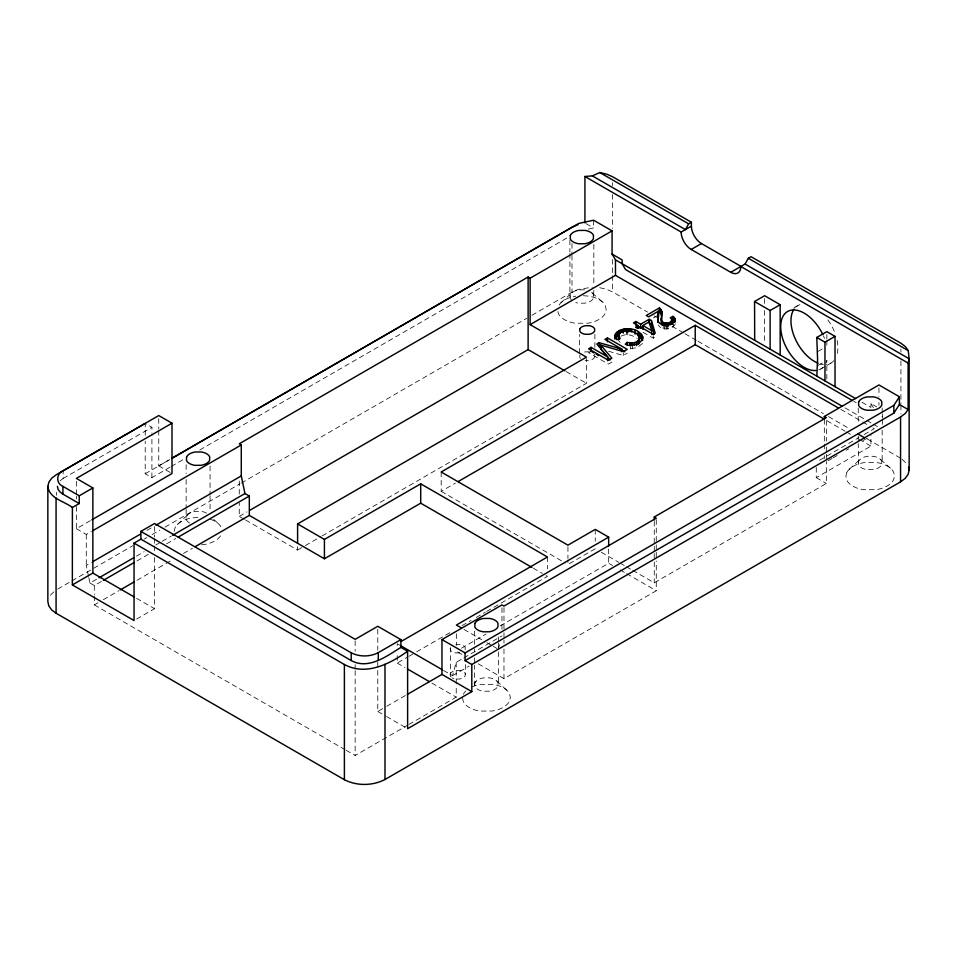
<?xml version="1.0" encoding="UTF-8"?>
<svg xmlns="http://www.w3.org/2000/svg" width="957" height="957" viewBox="0 0 957 957"><rect width="100%" height="100%" fill="white"/><g stroke="black" fill="none" stroke-linecap="round" stroke-linejoin="round"><path stroke-width="0.72" stroke-dasharray="4.79 3.59" d="M60.076 480.797L63.15 478.488L63.15 470.748M170.011 467.172L151.9 477.627L145.201 473.763L145.213 441.201M145.225 435.279L145.225 423.437L151.924 427.289L151.924 433.21M151.9 477.627L151.924 434.693M244.334 519.304L239.262 516.373L239.262 503.047M239.262 494.159L239.262 477.866M245.602 520.034L297.603 550.06L297.603 543.277M501.97 607.827L501.97 632.912M579.571 353.277L579.571 334.4M322.102 535.908L586.45 383.29L586.45 358.612M594.883 347.379L594.883 334.316M826.848 379.092L826.848 360.346A33.196 19.164 60 0 1 825.233 364.39M174.174 531.374L175.035 527.785A24.511 14.152 0 0 1 192.118 517.928L198.314 517.426M189.558 523.012A11.675 6.735 0 0 1 186.507 519.938L186.567 516.361A12.262 7.082 0 0 1 195.108 511.433L201.293 511.397A11.675 6.735 0 0 1 206.628 513.155M451.094 677.018A7.477 4.318 0 0 1 450.352 675.953L450.388 647.53M450.113 674.805L450.388 673.668A7.847 4.534 0 0 1 455.855 670.51L459.815 670.486A7.477 4.318 0 0 1 465.174 673.584L465.138 675.869A7.847 4.534 0 0 1 459.683 679.027L455.711 679.051M465.138 649.743L465.174 647.458A7.477 4.318 0 0 0 459.815 644.36L455.855 644.384M474.469 684.602L474.899 682.819A12.262 7.082 0 0 1 483.441 677.891L489.625 677.855A11.675 6.735 0 0 1 498.011 682.688L497.951 686.265A12.262 7.082 0 0 1 489.422 691.193L483.225 691.229A11.675 6.735 0 0 1 474.839 686.384L474.469 665.294M571.449 300.02A11.675 6.735 0 0 1 570.276 298.357L570.336 294.78A12.262 7.082 0 0 1 578.877 289.863L585.062 289.827M593.83 290.509L593.388 298.237A12.262 7.082 0 0 1 584.859 303.166L578.662 303.202A11.675 6.735 0 0 1 575.791 302.52M579.846 355.035L579.81 357.32A7.477 4.318 0 0 0 580.552 358.385M594.883 356.1L594.596 357.236A7.847 4.534 0 0 1 589.141 360.394L585.17 360.418M858.238 463.044L858.668 461.25A12.262 7.082 0 0 1 867.209 456.322L873.394 456.298A11.675 6.735 0 0 1 881.78 461.13L881.72 464.707A12.262 7.082 0 0 1 873.191 469.636L866.994 469.672A11.675 6.735 0 0 1 858.608 464.827L858.238 443.725M443.534 670.45L452.541 675.654L456.226 662.292L462.578 658.631M498.286 649.253L499.757 643.905M675.355 323.825C672.711 329.926 661.586 331.086 658.284 324.973M642.458 343.431L637.338 347.654L628.821 348.838M50.362 595.254L54.142 591.522M177.488 524.448L187.787 514.687M474.062 683.095L476.119 681.145M560.922 302.771L571.556 293.117M849.254 469.241L859.888 459.575M63.15 478.488L151.924 427.289M158.754 430.351L158.766 465.88L170.394 459.169M145.201 473.763L169.772 459.575M171.303 466.43L184.234 458.965M199.75 449.993L568.35 237.145M76.381 506.528L76.381 528.731L90.592 520.524M76.381 528.731L86.274 534.449L91.441 531.458M88.534 576.258L86.274 565.42L91.441 562.429M146.983 530.357L152.151 527.379M57.743 589.045L70.662 581.593M71.954 580.839L132.688 545.777M144.316 539.066L146.899 537.571M152.067 534.592L159.819 530.118M164.987 527.128L239.932 483.859M241.224 483.118L526.769 318.262M531.936 315.272L571.987 292.148L577.98 289.481L592.371 287.184M88.822 577.609L89.958 583.028L97.71 578.554M136.456 556.184L144.208 551.711M155.835 545L161.003 542.009M162.295 541.267L171.339 536.04M89.958 583.028L94.312 585.54L102.064 581.066M136.947 560.934L148.574 554.223M166.65 543.779L175.693 538.564M239.262 516.373L247.002 511.911M94.312 595.972L94.312 604.908L98.188 602.659M103.356 599.68L118.859 590.732M136.947 580.289L171.817 560.156M183.445 553.445L192.489 548.217M591.091 351.231L588.567 352.69L608.353 364.103L611.87 362.081M653.464 317.915L657.1 315.822M136.612 619.047L154.544 608.7L154.544 554.904M608.604 351.255L623.282 355.49L627.218 353.217M642.984 332.27L653.236 338.192L655.222 337.043M297.603 550.06L304.051 546.339M305.343 545.586L320.81 536.662M441.189 471.992L441.189 491.348L455.376 483.165M793.987 307.795L797.827 305.582M818.056 351.398L823.08 348.492M818.056 365.418L823.08 362.524M820.783 368.983L825.903 366.017M827.183 365.287L831.023 363.062M397.227 655.629L397.227 663.069L407.586 657.088M408.878 656.346L415.35 652.602M416.654 651.861L451.608 631.668M461.968 625.687L471.035 620.459M476.215 617.468L485.283 612.229M486.575 611.487L547.44 576.341L543.564 574.104M595.242 548.744L567.932 564.522L567.932 560.048M461.537 648.2L486.048 634.048M500.248 625.854L608.652 563.266L612.516 565.491M463.858 657.902L501.97 635.891M377.776 662.148L377.776 711.47L385.48 707.02M386.76 706.278L406.019 695.165M819.623 460.233L859.015 437.493M864.099 434.562L874.267 428.688L870.403 426.463M452.541 675.654L469.062 666.12M828.188 460.712L832.064 458.475M833.344 457.733L837.219 455.496M846.251 450.292L848.823 448.797M863.011 440.603L868.178 437.624M816.273 467.495L816.273 477.663L870.918 446.106L870.918 434.502M346.111 750.276L355.155 755.492L407.61 725.215M408.89 724.473L456.226 697.139L456.226 685.523M632.721 570.384L654.253 582.813L826.334 483.464L826.334 461.525M478.249 663.811L503.98 678.669L656.263 590.756L656.263 561.125M620.902 336.218C626.141 333.287 632.649 335.022 637.195 338.443M588.196 229.13L593.615 227.957L593.615 220.218M668.62 326.792L664.804 326.863M201.592 544.748L204.08 544.557A24.511 14.152 0 0 0 221.151 534.7M459.683 652.901L455.711 652.913A7.477 4.318 0 0 1 450.352 649.815L450.113 648.679M626.608 332.677L628.306 332.701M583.339 295.725L588.376 296.084A23.722 13.697 0 0 1 605.398 305.917L606.176 309.542L605.291 313.178A24.906 14.379 0 0 1 587.945 323.191L575.36 323.263A23.722 13.697 0 0 1 558.326 313.429L557.56 309.805M589.273 351.853L585.313 351.877A7.847 4.534 0 0 0 583.459 352.332M599.788 287.71L606.69 289.337L612.6 291.933L647.506 312.09M586.174 223.663L593.615 227.957M861.934 402.227L870.906 407.407L870.906 403.531L876.648 406.857M853.692 401.27L856.276 402.753M844.971 407.849L865.607 419.764M866.886 420.506L872.054 423.484M873.334 424.226L878.49 427.205M840.784 409.357L861.384 421.259M862.676 422.001L869.112 425.709M653.966 315.822L656.55 317.317M672.065 326.277L683.705 332.988M684.997 333.742L696.636 340.453M697.928 341.206L823.343 413.615M828.523 416.594L849.206 428.545M867.305 438.988L900.932 458.403M826.992 420.757L845.079 431.2M846.371 431.942L851.539 434.921M859.29 439.395L870.918 446.106M816.273 477.663L826.334 483.464M566.161 371.579L586.45 383.29M601.331 552.273L618.784 562.345M620.052 563.075L625.112 565.994M626.38 566.723L631.453 569.654M620.232 569.953L625.376 572.92M626.668 573.662L656.263 590.756M441.189 491.348L565.336 563.027M533.216 568.135L542.272 573.363M463.989 629.455L481.766 639.719M486.85 642.649L491.934 645.58M493.202 646.31L497.006 648.511M158.766 465.88L172.009 473.524M457.661 651.932L462.805 654.899M399.799 645.197L397.227 643.714L397.227 646.693M397.227 663.069L404.919 667.519M431.858 683.071L456.226 697.139M377.776 711.47L385.24 715.776M386.484 716.494L405.134 727.26M136.552 598.316L154.544 608.7M94.312 604.908L344.819 749.534M902.056 459.252L906.841 463.798M880.607 459.468L891.362 469.014M592.275 293.009L603.03 302.544M496.839 681.037L507.258 690.691M213.71 519.4L218.926 524.233M620.136 342.474L618.736 340.752M870.906 403.531L873.633 408.149M593.83 296.455L593.448 294.66A11.675 6.735 0 0 0 590.397 291.586M462.506 697.832L463.26 701.409A23.351 13.482 0 0 0 480.019 711.087L492.412 711.015A24.511 14.152 0 0 0 509.483 701.158L510.356 697.581L509.591 694.016A23.351 13.482 0 0 0 492.831 684.339L480.45 684.399A24.511 14.152 0 0 0 470.808 687.413M158.754 418.52L158.754 428.88M900.92 349.138L900.92 352.092M900.92 360.945L900.932 403.77M900.932 405.242L900.932 414.106M882.366 413.95L882.366 418.173M882.366 419.585L882.366 425.219M882.163 407.945L882.163 416.857M882.163 430.231L882.163 462.913M878.945 387.86L878.945 396.569M878.945 402.371L878.945 405.278M858.238 408.077L858.238 422.934M858.238 436.296L858.238 442.242M826.848 334.579L826.848 338.981M826.848 340.441L826.848 346.314M826.334 420.578L826.334 441.057M826.334 446.907L826.334 452.757M826.334 454.216L826.334 460.066M824.324 419.393L824.324 442.624M824.324 444.072L824.324 449.886M824.324 455.688L824.324 458.594M764.619 298.68L764.619 304.601M764.619 310.523L764.619 343.085M673.572 323.861L673.572 326.445M667.83 326.253L667.83 328.837M666.239 326.373L666.239 328.957M664.684 326.313L664.684 328.885M663.225 326.074L663.225 328.658M656.263 519.651L656.263 543.349M656.263 544.832L656.263 550.754M656.263 552.237L656.263 559.642M654.253 521.386L654.253 544.796M654.253 546.256L654.253 552.105M654.253 553.565L654.253 582.813M653.236 335.608L653.236 338.192M632.35 346.314L632.35 348.898M630.579 346.374L630.579 348.958M627.708 332.139L627.708 334.723M626.44 332.127L626.44 334.699M623.282 352.906L623.282 355.49M612.6 182.667L612.6 185.622M612.6 194.474L612.6 228.436M612.6 259.455L612.6 274.216M612.6 275.688L612.6 291.933M608.652 549.043L608.652 563.266M595.242 529.388L595.242 541.303M593.83 244.454L593.83 284.564M571.987 243.509L571.987 253.832M571.987 255.304L571.987 292.148M569.905 240.123L569.905 252.002M569.905 253.497L569.905 296.574M567.932 546.65L567.932 558.565M547.44 556.986L547.44 568.901M503.98 607.563L503.98 631.261M503.98 632.744L503.98 638.678M503.98 640.149L503.98 643.116M503.98 649.037L503.98 678.669M498.394 636.943L498.394 641.393M498.394 642.889L498.394 650.317M498.394 651.801L498.394 684.482M474.469 631.13L474.469 647.47M474.469 648.954L474.469 651.92M474.469 657.866L474.469 663.811M465.425 664.565L465.425 674.733M456.369 633.761L456.369 645.377M456.226 662.292L456.226 684.076M377.776 629.275L377.776 650.198M355.155 640.831L355.155 651.25M355.155 664.66L355.155 669.122M355.155 670.618L355.155 755.492M210.061 466.023L210.061 494.255M210.061 495.738L210.061 512.079M186.137 464.659L186.137 473.571M186.137 479.517L186.137 507.748M186.137 509.232L186.137 518.144M154.544 526.506L154.544 536.973M154.544 538.468L154.544 544.437M154.544 545.933L154.544 553.409M94.312 585.54L94.312 594.476M86.274 534.449L86.274 565.42M76.381 481.359L76.381 494.685M76.381 496.169L76.381 499.123M56.439 492.341L56.439 495.295M822.805 367.488A33.196 19.164 60 0 1 818.474 369.988M823.415 335.787A33.196 19.164 60 0 1 824.515 338.407M833.942 360.633A33.196 19.164 60 0 1 826.166 364.569M823.415 364.545A33.196 19.164 60 0 1 820.508 364.007M795.805 307.077A33.196 19.164 60 0 1 802.696 304.075M827.889 319.889A33.196 19.164 60 0 1 834.755 332.51M837.1 340.393A33.196 19.164 60 0 1 837.1 354.425M559.103 304.996A24.906 14.379 0 0 1 575.791 296.156M210.241 519.22A23.351 13.482 0 0 1 221.258 527.546M463.379 694.256A24.511 14.152 0 0 1 465.82 690.918M593.89 353.887A7.477 4.318 0 0 1 594.632 354.951M453.881 678.621A7.477 4.318 0 0 1 452.302 677.927M846.778 472.638L845.892 476.275L846.658 479.9A23.722 13.697 0 0 0 863.692 489.733L876.277 489.661A24.906 14.379 0 0 0 893.623 479.648L894.508 476.012L893.73 472.387A23.722 13.697 0 0 0 876.708 462.554L864.123 462.614A24.906 14.379 0 0 0 846.778 472.638"/><path stroke-width="1.44" d="M171.997 423.197L76.381 478.404L92.877 487.926L79.24 495.798L79.228 503.549L62.899 494.123L62.911 486.371C55.805 483.429 56.164 473.583 63.15 470.748L158.742 415.553L171.997 423.197L172.009 473.524L91.884 519.783M140.882 539.174L351.219 660.557C368.612 670.044 386.7 656.143 400.899 647.399L400.899 639.623L377.776 626.285L355.155 639.336L154.544 523.515L140.882 531.398L140.882 539.174L134.052 543.109L134.052 620.531L72.361 584.918L72.397 507.485L79.228 503.549M72.361 584.918L92.853 573.087L92.877 487.926M195.072 546.734L249.322 515.404L249.322 496.049L244.968 493.537L241.284 475.916L241.284 444.945L239.262 443.785L528.12 277.016L530.13 278.188L612.073 230.876L612.073 254.095L615.483 259.873L855.534 398.531M351.219 660.557L351.219 652.794L140.882 531.398M378.278 660.414L378.278 652.65L400.899 639.623M249.586 510.416L528.12 349.604L528.12 277.016M770.11 349.221L770.11 310.499L780.17 304.697L764.619 295.713L754.559 301.527L754.69 340.309M824.97 380.886L824.97 342.175L835.03 336.362L835.03 386.688M639.408 337.366C639.36 342.881 631.429 343.946 627.254 342.355L625.28 344.197C632.242 348.468 649.636 340.393 639.527 332.713C633.785 325.739 609.776 328.119 616.858 339.723L620.136 338.599C614.047 328.335 637.374 328.825 639.408 337.366L639.384 342.726L638.606 339.795M658.021 322.413L658.308 311.252L648.607 316.851L646.274 315.499L659.349 307.951L661.777 311.539L661.431 323.909L661.598 315.092M658.009 321.971L658.595 312.604M658.009 318.095C656.024 329.734 681.743 325.069 673.022 316.384L670.271 317.676C677.089 323.155 659.217 326.205 661.263 318.023M584.93 222.945L584.93 176.483L681.157 232.037A14.223 8.218 60 0 0 691.205 249.466L730.777 272.302L745.072 264.048L748.326 258.294L751.078 256.715L900.92 343.228L905.43 346.637L908.241 350.621L909.15 358.779L909.15 470.078L908.109 474.373L905.178 478.38L900.561 481.838L384.989 779.5C372.536 785.936 356.889 786.128 344.388 779.716L56.08 613.234L51.57 609.824L48.771 605.841L47.85 601.558L47.85 486.383L48.891 482.089L51.822 478.081L56.439 474.624L145.225 423.437M400.899 647.399L407.61 651.215L407.622 728.696L471.801 691.636L471.801 664.505L900.561 417.001L905.178 413.544L908.109 409.524L908.109 363.074L909.15 358.779L745.072 264.048M618.689 338.323L618.449 339.914L618.437 331.182M618.437 335.058L614.908 339.053L614.908 335.177M741.017 266.393L701.457 243.545A14.223 8.218 60 0 1 691.397 226.127L691.397 222.251L688.645 223.842L685.391 229.596L592.371 175.885L584.93 176.483M471.801 691.636L441.967 674.41L441.967 639.563L465.102 652.913L893.85 405.385L899.413 396.772L878.945 384.953L824.324 416.486L824.324 419.393M471.801 664.505L465.102 660.641L893.85 413.125L899.413 404.512L899.413 396.772M171.686 458.415L578.698 223.436L593.615 220.218L612.073 230.876M172.356 458.08L571.987 227.299L577.98 224.632M92.733 530.716L241.284 444.945M92.733 561.687L140.523 534.09M156.027 525.142L241.284 475.916M681.157 232.037L691.397 226.127M530.13 278.188L530.13 324.638L615.483 275.353L842.399 406.366M99.002 577.813L133.872 557.668M172.631 535.298L244.968 493.537M103.356 580.325L134.363 562.429M178.277 537.068L249.322 496.049M691.205 249.466L701.457 243.545M120.151 589.99L134.363 581.784M607.647 360.789L607.647 356.913L591.091 347.355L588.567 348.815L608.353 360.239L611.87 358.205L600.721 345.082L600.721 348.958L610.064 359.94M621.763 351.674L621.763 349.102L599.202 342.678L596.845 344.042L607.647 356.913M600.721 345.082L623.282 351.614L627.218 349.341L607.444 337.917L604.92 339.376L621.763 349.102M638.187 325.631L635.52 327.174L637.745 328.466L640.412 326.923L653.236 334.316L655.222 333.18L651.43 320.571L649.205 319.279L640.616 324.232L635.891 321.504L633.462 322.904L638.187 325.631L638.187 328.215M297.603 543.277L297.603 523.922L586.45 357.152L530.13 324.638M642.853 329.387L642.853 325.524L649.037 321.947L651.765 330.667L651.765 334.543M638.247 326.744L640.616 328.107L643.068 326.696M297.603 523.922L324.423 539.413L420.709 483.823L547.44 556.986L401.115 641.477M838.2 407.873L695.225 325.332L441.189 471.992L567.932 545.167L595.242 529.388L608.652 537.14L608.652 546.064M249.322 515.404L324.423 558.768L420.709 503.179L531.925 567.381M457.96 481.67L695.225 344.687L824.408 419.262M816.799 376.173L817.589 359.593L816.788 337.45L826.848 331.648L835.03 336.362M134.052 543.109L344.388 664.493C365.753 676.24 389.966 664.002 407.61 651.215M608.652 537.14L456.369 625.053L461.453 627.983M441.967 639.563L501.97 604.92L503.98 606.08L656.263 518.168L654.253 517.007L654.253 519.926M654.253 517.007L826.334 417.647L824.324 416.486M407.299 694.423L441.967 674.41M671.192 321.121L673.022 320.248L674.876 322.031L674.876 318.155M592.371 175.885L599.788 172.535L606.69 174.162L612.6 176.758L691.397 222.251M378.278 652.65C369.976 656.933 359.545 657.064 351.219 652.794M602.025 347.355L599.202 346.554L599.202 342.678M599.788 172.535L688.645 223.842M748.326 258.294L908.241 350.621M908.109 363.074L740.826 266.501A14.223 8.218 60 0 1 730.777 272.302M754.559 301.527L770.11 310.499M816.788 337.45L824.97 342.175M899.413 404.512L908.109 409.524M612.073 254.095L622.134 259.909L622.134 263.773L625.543 269.551L852.4 400.528M857.663 433.844L864.362 437.72M654.373 334.244L651.43 324.435L649.205 323.155L649.205 319.279M642.853 325.524L651.765 330.667M617.337 347.499L624.754 351.781M593.639 352.702L591.091 351.231L591.091 347.355M596.187 354.174L598.735 355.645M528.12 349.604L564.893 370.838M401.079 645.939L442.254 669.709M407.491 669.003L429.298 681.587M62.911 486.371L79.24 495.798M47.85 486.383C49.25 498.561 64.239 501.193 72.397 507.485M92.853 573.087L133.98 596.833M642.745 340.477L638.116 335.68L638.116 331.804M661.777 315.403L659.349 311.826L659.349 307.951M62.899 494.123L59.896 491.85L58.03 489.194L57.42 486.335M671.658 322.665L672.125 323.849L672.125 319.973M658.595 316.468L658.308 311.252M908.54 467.219L909.15 470.078M900.561 417.001L900.561 481.838M893.85 405.385L893.85 413.125M780.17 304.697L780.17 355.023M695.225 325.332L695.225 344.687M675.283 319.052L675.283 321.636M674.123 317.269L674.123 321.133M673.022 316.384L673.022 320.248M672.005 319.375L672.017 324.435M671.658 318.789L671.682 323.717M670.367 322.198L670.367 324.782M668.62 322.928L668.62 325.512M666.682 323.179L666.682 325.763M664.804 322.988L664.804 325.571M663.225 322.377L663.225 324.949M662.088 321.385L662.088 325.26M661.777 311.539L661.777 314.111M661.431 310.235L661.431 314.099M660.749 309.087L660.749 312.963M660.151 308.489L660.151 312.353M658.284 315.654L658.284 319.53M651.43 320.571L651.43 324.435M642.745 336.601L642.745 339.185M642.326 335.596L642.326 339.472M641.633 334.603L641.633 338.479M640.616 324.232L640.616 328.107M640.712 333.646L640.712 337.522M639.527 332.713L639.527 336.589M639.049 339.603L638.486 344.197L638.486 340.321M636.668 341.685L636.668 345.561M635.891 321.504L635.891 325.368M635.113 330.368L635.113 334.244M634.611 342.594L634.611 345.178M632.386 343.025L632.386 345.609M631.764 329.352L631.764 331.923M631.213 343.049L631.213 345.633M630.017 329.017L630.017 331.601M629.957 342.953L629.957 345.537M628.306 328.837L628.306 331.409M627.254 342.355L627.254 344.939M626.608 328.801L626.608 331.385M624.945 328.933L624.945 331.517M623.294 329.22L623.294 333.096M621.667 329.698L621.667 332.282M620.04 330.344L620.04 332.928M618.689 334.448L618.736 339.46M617.062 332.103L617.062 335.967M616.009 333.072L616.009 336.948M615.483 259.873L615.483 275.353M615.291 334.101L615.291 337.965M607.444 337.917L607.444 341.793M465.102 652.913L465.102 660.641M420.709 483.823L420.709 503.179M384.989 664.29L384.989 779.5M344.388 664.493L344.388 779.716M324.423 539.413L324.423 558.768M56.068 498.059L56.08 613.234M815.926 370.491A33.196 19.164 60 0 1 784.381 343.372A33.196 19.164 60 0 1 790.709 310.259A33.196 19.164 60 0 1 822.805 334.483M818.103 363.205A33.196 19.164 60 0 1 795.088 338.503A33.196 19.164 60 0 1 794.107 309.039M186.567 456.932L186.507 460.508A11.675 6.735 0 0 0 194.893 465.341L201.09 465.305A12.262 7.082 0 0 0 209.619 460.377L209.679 456.812A11.675 6.735 0 0 0 201.293 451.967L195.108 452.003A12.262 7.082 0 0 0 186.567 456.932M474.899 623.39L474.839 626.967A11.675 6.735 0 0 0 483.225 631.811L489.422 631.776A12.262 7.082 0 0 0 497.951 626.847L498.011 623.27A11.675 6.735 0 0 0 489.625 618.437L483.441 618.461A12.262 7.082 0 0 0 474.899 623.39M570.336 235.362L570.276 238.939A11.675 6.735 0 0 0 578.662 243.772L584.859 243.736A12.262 7.082 0 0 0 593.388 238.819L593.448 235.243A11.675 6.735 0 0 0 585.062 230.398L578.877 230.434A12.262 7.082 0 0 0 570.336 235.362M579.846 328.897L579.81 331.182A7.477 4.318 0 0 0 585.17 334.28L589.141 334.268A7.847 4.534 0 0 0 594.596 331.11L594.632 328.825A7.477 4.318 0 0 0 589.273 325.727L585.313 325.739A7.847 4.534 0 0 0 579.846 328.897M858.668 401.832L858.608 405.397A11.675 6.735 0 0 0 866.994 410.242L873.191 410.206A12.262 7.082 0 0 0 881.72 405.278L881.78 401.701A11.675 6.735 0 0 0 873.394 396.868L867.209 396.904A12.262 7.082 0 0 0 858.668 401.832"/></g></svg>
